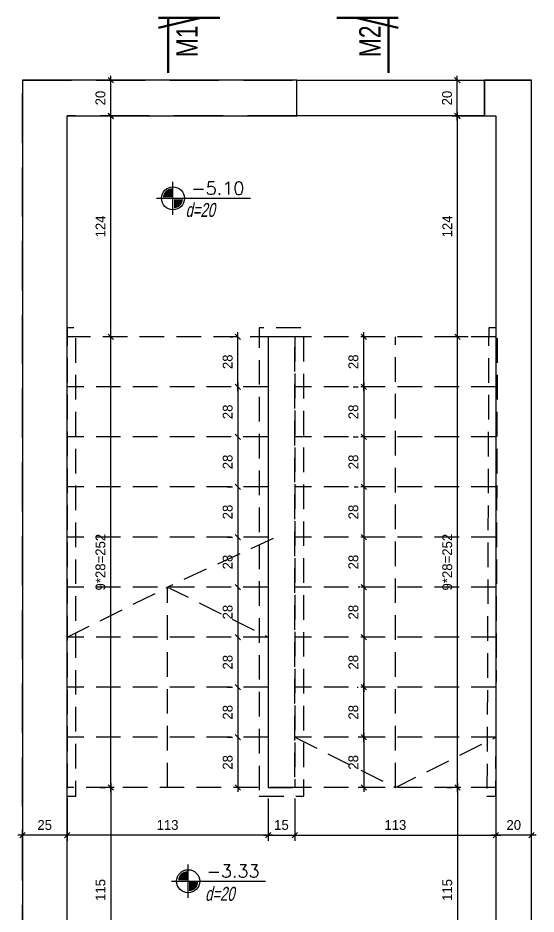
# Model space of a CAD drawing. Header units: inches. Extents: x -5298 to 11252, y 8210 to 22495.
# Drawn here: x 10150 to 10440, y 12737 to 13238 of the extents above; entities that cross this region are included whole.
import ezdxf
from ezdxf.enums import TextEntityAlignment as Align

# ---------------------------------------------------------------- set-up
doc = ezdxf.new("R2010")
doc.units = ezdxf.units.IN
doc.header["$LTSCALE"] = 55
doc.header["$MEASUREMENT"] = 0
doc.linetypes.add('DASHED2', pattern=[0.375, 0.25, -0.125])
doc.linetypes.add('HIDDEN', pattern=[0.375, 0.25, -0.125])
doc.layers.get('Defpoints').update_dxf_attribs({"color": 40})
for name, color, linetype in [('BEAM', 3, 'Continuous'), ('D7', 2, 'Continuous'), ('dim', 2, 'Continuous'), ('dim-50-v', 2, 'Continuous'), ('ENG_beton nifsak', 4, 'Continuous'), ('ENG_beton ole', 3, 'DASHED2'), ('V', 1, 'Continuous')]:
    doc.layers.add(name, color=color, linetype=linetype)
doc.layers.add('W', color=1, linetype='Continuous', lineweight=50)
doc.styles.add('AA', font='hebtxt', dxfattribs={"width": 0.8, "oblique": 8})
doc.styles.add('AD', font='oron')
doc.styles.add('HEBTXT', font='hebtxt-weld.shx')
doc.styles.add('ROMANS', font='romans')
doc.dimstyles.new('25', dxfattribs={"dimtxt": 5.5, "dimasz": 3, "dimexe": 3, "dimexo": 6, "dimgap": 3, "dimtad": 1, "dimdec": 0, "dimrnd": 0.5, "dimdsep": 46, "dimtxsty": 'HEBTXT', "dimblk1": 'OBLIQUE', "dimblk2": 'OBLIQUE', "dimsah": 1, "dimcen": 1, "dimdle": 2.5, "dimclre": 9, "dimclrt": 3, "dimadec": 0, "dimazin": 0, "dimtfac": 1, "dimtdec": 0, "dimtix": 1, "dimtmove": 2, "dimatfit": 3, "dimldrblk": 'OBLIQUE', "dimfxl": 1, "dimtolj": 1, "dimarcsym": 0})

# ---------------------------------------------------------------- blocks, each defined once
blk = doc.blocks.new('_OBLIQUE')
at = {"color": 0, "linetype": 'ByBlock'}
blk.add_line((-0.5, -0.5), (0.5, 0.5), dxfattribs=at)
blk = doc.blocks.new('*D1583')
at = {"layer": 'Defpoints', "color": 0, "linetype": 'Continuous', "transparency": 16777216}
for p in [(10396.18, 13060.11, 0), (10396.18, 13060.11), (10396.18, 12807.98)]:
    blk.add_point(p, dxfattribs=at)
at = {"layer": 'dim-50-v', "color": 0, "linetype": 'Continuous', "lineweight": -2, "transparency": 16777216}
blk.add_line((10396.18, 12805.48), (10396.18, 13062.61), dxfattribs=at)
at = {"layer": 'dim-50-v', "color": 9, "linetype": 'Continuous', "lineweight": -2, "transparency": 16777216}
for p, q in [((10402.18, 13060.11), (10399.18, 13060.11)), ((10390.18, 12807.98), (10393.18, 12807.98))]:
    blk.add_line(p, q, dxfattribs=at)
at = {"layer": 'dim-50-v', "color": 0, "linetype": 'Continuous', "lineweight": -2, "transparency": 16777216, "xscale": 3, "yscale": 3, "zscale": 3}
for p, rotation in [((10396.18, 13060.11), 90), ((10396.18, 12807.98), 270)]:
    blk.add_blockref('_OBLIQUE', p, dxfattribs=dict(at, rotation=rotation))
at = {"layer": 'dim-50-v', "color": 3, "linetype": 'Continuous', "transparency": 16777216, "insert": (10390.43, 12934.05), "char_height": 5.5, "attachment_point": 5, "rotation": 90, "style": 'HEBTXT'}
blk.add_mtext('\\A1;9*28=252', dxfattribs=at)
blk = doc.blocks.new('*D1584')
at = {"layer": 'Defpoints', "color": 0, "linetype": 'Continuous', "transparency": 16777216}
for p in [(10396.18, 13183.48), (10423.01, 13183.48, 0), (10406.05, 13060.11, 0)]:
    blk.add_point(p, dxfattribs=at)
at = {"layer": 'dim-50-v', "color": 0, "linetype": 'Continuous', "lineweight": -2, "transparency": 16777216}
blk.add_line((10396.18, 13057.61), (10396.18, 13185.98), dxfattribs=at)
at = {"layer": 'dim-50-v', "color": 9, "linetype": 'Continuous', "lineweight": -2, "transparency": 16777216}
for p, q in [((10417.01, 13183.48), (10393.18, 13183.48)), ((10400.05, 13060.11), (10393.18, 13060.11))]:
    blk.add_line(p, q, dxfattribs=at)
at = {"layer": 'dim-50-v', "color": 0, "linetype": 'Continuous', "lineweight": -2, "transparency": 16777216, "xscale": 3, "yscale": 3, "zscale": 3}
for p, rotation in [((10396.18, 13183.48), 90), ((10396.18, 13060.11), 270)]:
    blk.add_blockref('_OBLIQUE', p, dxfattribs=dict(at, rotation=rotation))
at = {"layer": 'dim-50-v', "color": 3, "linetype": 'Continuous', "transparency": 16777216, "insert": (10390.43, 13121.8), "char_height": 5.5, "attachment_point": 5, "rotation": 90, "style": 'HEBTXT'}
blk.add_mtext('\\A1;124', dxfattribs=at)
blk = doc.blocks.new('*D1585')
at = {"layer": 'Defpoints', "color": 0, "linetype": 'Continuous', "transparency": 16777216}
for p in [(10404.1, 12807.98, 0), (10396.18, 12693.48), (10409.1, 12693.48, 0)]:
    blk.add_point(p, dxfattribs=at)
at = {"layer": 'dim-50-v', "color": 0, "linetype": 'Continuous', "lineweight": -2, "transparency": 16777216}
blk.add_line((10396.18, 12810.48), (10396.18, 12690.98), dxfattribs=at)
at = {"layer": 'dim-50-v', "color": 9, "linetype": 'Continuous', "lineweight": -2, "transparency": 16777216}
for p, q in [((10398.1, 12807.98), (10393.18, 12807.98)), ((10403.1, 12693.48), (10393.18, 12693.48))]:
    blk.add_line(p, q, dxfattribs=at)
at = {"layer": 'dim-50-v', "color": 0, "linetype": 'Continuous', "lineweight": -2, "transparency": 16777216, "xscale": 3, "yscale": 3, "zscale": 3}
for p, rotation in [((10396.18, 12807.98), 90), ((10396.18, 12693.48), 270)]:
    blk.add_blockref('_OBLIQUE', p, dxfattribs=dict(at, rotation=rotation))
at = {"layer": 'dim-50-v', "color": 3, "linetype": 'Continuous', "transparency": 16777216, "insert": (10390.43, 12750.73), "char_height": 5.5, "attachment_point": 5, "rotation": 90, "style": 'HEBTXT'}
blk.add_mtext('\\A1;115', dxfattribs=at)
blk = doc.blocks.new('*D1586')
at = {"layer": 'Defpoints', "color": 0, "linetype": 'Continuous', "transparency": 16777216}
for p in [(10202.09, 13060.11, 0), (10202.09, 13060.11), (10202.09, 12807.98)]:
    blk.add_point(p, dxfattribs=at)
at = {"layer": 'dim-50-v', "color": 0, "linetype": 'Continuous', "lineweight": -2, "transparency": 16777216}
blk.add_line((10202.09, 12805.48), (10202.09, 13062.61), dxfattribs=at)
at = {"layer": 'dim-50-v', "color": 9, "linetype": 'Continuous', "lineweight": -2, "transparency": 16777216}
for p, q in [((10208.09, 13060.11), (10205.09, 13060.11)), ((10196.09, 12807.98), (10199.09, 12807.98))]:
    blk.add_line(p, q, dxfattribs=at)
at = {"layer": 'dim-50-v', "color": 0, "linetype": 'Continuous', "lineweight": -2, "transparency": 16777216, "xscale": 3, "yscale": 3, "zscale": 3}
for p, rotation in [((10202.09, 13060.11), 90), ((10202.09, 12807.98), 270)]:
    blk.add_blockref('_OBLIQUE', p, dxfattribs=dict(at, rotation=rotation))
at = {"layer": 'dim-50-v', "color": 3, "linetype": 'Continuous', "transparency": 16777216, "insert": (10196.34, 12934.05), "char_height": 5.5, "attachment_point": 5, "rotation": 90, "style": 'HEBTXT'}
blk.add_mtext('\\A1;9*28=252', dxfattribs=at)
blk = doc.blocks.new('*D1587')
at = {"layer": 'Defpoints', "color": 0, "linetype": 'Continuous', "transparency": 16777216}
for p in [(10202.09, 13183.48), (10228.92, 13183.48, 0), (10217.14, 13060.11, 0)]:
    blk.add_point(p, dxfattribs=at)
at = {"layer": 'dim-50-v', "color": 0, "linetype": 'Continuous', "lineweight": -2, "transparency": 16777216}
blk.add_line((10202.09, 13057.61), (10202.09, 13185.98), dxfattribs=at)
at = {"layer": 'dim-50-v', "color": 9, "linetype": 'Continuous', "lineweight": -2, "transparency": 16777216}
for p, q in [((10222.92, 13183.48), (10199.09, 13183.48)), ((10211.14, 13060.11), (10199.09, 13060.11))]:
    blk.add_line(p, q, dxfattribs=at)
at = {"layer": 'dim-50-v', "color": 0, "linetype": 'Continuous', "lineweight": -2, "transparency": 16777216, "xscale": 3, "yscale": 3, "zscale": 3}
for p, rotation in [((10202.09, 13183.48), 90), ((10202.09, 13060.11), 270)]:
    blk.add_blockref('_OBLIQUE', p, dxfattribs=dict(at, rotation=rotation))
at = {"layer": 'dim-50-v', "color": 3, "linetype": 'Continuous', "transparency": 16777216, "insert": (10196.34, 13121.8), "char_height": 5.5, "attachment_point": 5, "rotation": 90, "style": 'HEBTXT'}
blk.add_mtext('\\A1;124', dxfattribs=at)
blk = doc.blocks.new('*D1588')
at = {"layer": 'Defpoints', "color": 0, "linetype": 'Continuous', "transparency": 16777216}
for p in [(10210, 12807.98, 0), (10202.09, 12693.48), (10215.01, 12693.48, 0)]:
    blk.add_point(p, dxfattribs=at)
at = {"layer": 'dim-50-v', "color": 0, "linetype": 'Continuous', "lineweight": -2, "transparency": 16777216}
blk.add_line((10202.09, 12810.48), (10202.09, 12690.98), dxfattribs=at)
at = {"layer": 'dim-50-v', "color": 9, "linetype": 'Continuous', "lineweight": -2, "transparency": 16777216}
for p, q in [((10204, 12807.98), (10199.09, 12807.98)), ((10209.01, 12693.48), (10199.09, 12693.48))]:
    blk.add_line(p, q, dxfattribs=at)
at = {"layer": 'dim-50-v', "color": 0, "linetype": 'Continuous', "lineweight": -2, "transparency": 16777216, "xscale": 3, "yscale": 3, "zscale": 3}
for p, rotation in [((10202.09, 12807.98), 90), ((10202.09, 12693.48), 270)]:
    blk.add_blockref('_OBLIQUE', p, dxfattribs=dict(at, rotation=rotation))
at = {"layer": 'dim-50-v', "color": 3, "linetype": 'Continuous', "transparency": 16777216, "insert": (10196.34, 12750.73), "char_height": 5.5, "attachment_point": 5, "rotation": 90, "style": 'HEBTXT'}
blk.add_mtext('\\A1;115', dxfattribs=at)
blk = doc.blocks.new('*D1589')
at = {"layer": 'Defpoints', "color": 0, "linetype": 'Continuous', "transparency": 16777216}
for p in [(10177.62, 12807.98, 0), (10152.63, 12781.3), (10152.63, 12761.3)]:
    blk.add_point(p, dxfattribs=at)
at = {"layer": 'dim-50-v', "color": 9, "linetype": 'Continuous', "lineweight": -2, "transparency": 16777216}
for p, q in [((10177.62, 12801.98), (10177.62, 12778.3)), ((10152.63, 12767.3), (10152.63, 12784.3))]:
    blk.add_line(p, q, dxfattribs=at)
at = {"layer": 'dim-50-v', "color": 0, "linetype": 'Continuous', "lineweight": -2, "transparency": 16777216}
blk.add_line((10180.12, 12781.3), (10150.13, 12781.3), dxfattribs=at)
at = {"layer": 'dim-50-v', "color": 0, "linetype": 'Continuous', "lineweight": -2, "transparency": 16777216, "xscale": 3, "yscale": 3, "zscale": 3, "rotation": 180}
blk.add_blockref('_OBLIQUE', (10152.63, 12781.3), dxfattribs=at)
at = {"layer": 'dim-50-v', "color": 0, "linetype": 'Continuous', "lineweight": -2, "transparency": 16777216, "xscale": 3, "yscale": 3, "zscale": 3}
blk.add_blockref('_OBLIQUE', (10177.62, 12781.3), dxfattribs=at)
at = {"layer": 'dim-50-v', "color": 3, "linetype": 'Continuous', "transparency": 16777216, "insert": (10165.12, 12787.05), "char_height": 5.5, "attachment_point": 5, "style": 'HEBTXT'}
blk.add_mtext('\\A1;25', dxfattribs=at)
blk = doc.blocks.new('*D1590')
at = {"layer": 'Defpoints', "color": 0, "linetype": 'Continuous', "transparency": 16777216}
for p in [(10177.62, 12807.98, 0), (10290.12, 12807.98, 0), (10177.62, 12781.3)]:
    blk.add_point(p, dxfattribs=at)
at = {"layer": 'dim-50-v', "color": 9, "linetype": 'Continuous', "lineweight": -2, "transparency": 16777216}
for p, q in [((10177.62, 12801.98), (10177.62, 12778.3)), ((10290.12, 12801.98), (10290.12, 12778.3))]:
    blk.add_line(p, q, dxfattribs=at)
at = {"layer": 'dim-50-v', "color": 0, "linetype": 'Continuous', "lineweight": -2, "transparency": 16777216}
blk.add_line((10292.62, 12781.3), (10175.12, 12781.3), dxfattribs=at)
at = {"layer": 'dim-50-v', "color": 0, "linetype": 'Continuous', "lineweight": -2, "transparency": 16777216, "xscale": 3, "yscale": 3, "zscale": 3, "rotation": 180}
blk.add_blockref('_OBLIQUE', (10177.62, 12781.3), dxfattribs=at)
at = {"layer": 'dim-50-v', "color": 0, "linetype": 'Continuous', "lineweight": -2, "transparency": 16777216, "xscale": 3, "yscale": 3, "zscale": 3}
blk.add_blockref('_OBLIQUE', (10290.12, 12781.3), dxfattribs=at)
at = {"layer": 'dim-50-v', "color": 3, "linetype": 'Continuous', "transparency": 16777216, "insert": (10233.87, 12787.05), "char_height": 5.5, "attachment_point": 5, "style": 'HEBTXT'}
blk.add_mtext('\\A1;113', dxfattribs=at)
blk = doc.blocks.new('*D1591')
at = {"layer": 'Defpoints', "color": 0, "linetype": 'Continuous', "transparency": 16777216}
for p in [(10417.63, 12807.98, 0), (10417.63, 12781.3), (10437.63, 12761.3)]:
    blk.add_point(p, dxfattribs=at)
at = {"layer": 'dim-50-v', "color": 9, "linetype": 'Continuous', "lineweight": -2, "transparency": 16777216}
for p, q in [((10417.63, 12801.98), (10417.63, 12778.3)), ((10437.63, 12767.3), (10437.63, 12784.3))]:
    blk.add_line(p, q, dxfattribs=at)
at = {"layer": 'dim-50-v', "color": 0, "linetype": 'Continuous', "lineweight": -2, "transparency": 16777216}
blk.add_line((10440.13, 12781.3), (10415.13, 12781.3), dxfattribs=at)
at = {"layer": 'dim-50-v', "color": 0, "linetype": 'Continuous', "lineweight": -2, "transparency": 16777216, "xscale": 3, "yscale": 3, "zscale": 3, "rotation": 180}
blk.add_blockref('_OBLIQUE', (10417.63, 12781.3), dxfattribs=at)
at = {"layer": 'dim-50-v', "color": 0, "linetype": 'Continuous', "lineweight": -2, "transparency": 16777216, "xscale": 3, "yscale": 3, "zscale": 3}
blk.add_blockref('_OBLIQUE', (10437.63, 12781.3), dxfattribs=at)
at = {"layer": 'dim-50-v', "color": 3, "linetype": 'Continuous', "transparency": 16777216, "insert": (10427.63, 12787.05), "char_height": 5.5, "attachment_point": 5, "style": 'HEBTXT'}
blk.add_mtext('\\A1;20', dxfattribs=at)
blk = doc.blocks.new('*D1592')
at = {"layer": 'Defpoints', "color": 0, "linetype": 'Continuous', "transparency": 16777216}
for p in [(10290.12, 12807.98, 0), (10305.12, 12807.98, 0), (10305.12, 12781.3)]:
    blk.add_point(p, dxfattribs=at)
at = {"layer": 'dim-50-v', "color": 9, "linetype": 'Continuous', "lineweight": -2, "transparency": 16777216}
for p, q in [((10290.12, 12801.98), (10290.12, 12778.3)), ((10305.12, 12801.98), (10305.12, 12778.3))]:
    blk.add_line(p, q, dxfattribs=at)
at = {"layer": 'dim-50-v', "color": 0, "linetype": 'Continuous', "lineweight": -2, "transparency": 16777216}
blk.add_line((10287.62, 12781.3), (10307.62, 12781.3), dxfattribs=at)
at = {"layer": 'dim-50-v', "color": 0, "linetype": 'Continuous', "lineweight": -2, "transparency": 16777216, "xscale": 3, "yscale": 3, "zscale": 3, "rotation": 180}
blk.add_blockref('_OBLIQUE', (10290.12, 12781.3), dxfattribs=at)
at = {"layer": 'dim-50-v', "color": 0, "linetype": 'Continuous', "lineweight": -2, "transparency": 16777216, "xscale": 3, "yscale": 3, "zscale": 3}
blk.add_blockref('_OBLIQUE', (10305.12, 12781.3), dxfattribs=at)
at = {"layer": 'dim-50-v', "color": 3, "linetype": 'Continuous', "transparency": 16777216, "insert": (10297.62, 12787.05), "char_height": 5.5, "attachment_point": 5, "style": 'HEBTXT'}
blk.add_mtext('\\A1;15', dxfattribs=at)
blk = doc.blocks.new('*D1593')
at = {"layer": 'Defpoints', "color": 0, "linetype": 'Continuous', "transparency": 16777216}
for p in [(10305.12, 12807.98, 0), (10417.63, 12807.98, 0), (10417.63, 12781.3)]:
    blk.add_point(p, dxfattribs=at)
at = {"layer": 'dim-50-v', "color": 9, "linetype": 'Continuous', "lineweight": -2, "transparency": 16777216}
for p, q in [((10305.12, 12801.98), (10305.12, 12778.3)), ((10417.63, 12801.98), (10417.63, 12778.3))]:
    blk.add_line(p, q, dxfattribs=at)
at = {"layer": 'dim-50-v', "color": 0, "linetype": 'Continuous', "lineweight": -2, "transparency": 16777216}
blk.add_line((10302.62, 12781.3), (10420.13, 12781.3), dxfattribs=at)
at = {"layer": 'dim-50-v', "color": 0, "linetype": 'Continuous', "lineweight": -2, "transparency": 16777216, "xscale": 3, "yscale": 3, "zscale": 3, "rotation": 180}
blk.add_blockref('_OBLIQUE', (10305.12, 12781.3), dxfattribs=at)
at = {"layer": 'dim-50-v', "color": 0, "linetype": 'Continuous', "lineweight": -2, "transparency": 16777216, "xscale": 3, "yscale": 3, "zscale": 3}
blk.add_blockref('_OBLIQUE', (10417.63, 12781.3), dxfattribs=at)
at = {"layer": 'dim-50-v', "color": 3, "linetype": 'Continuous', "transparency": 16777216, "insert": (10361.37, 12787.05), "char_height": 5.5, "attachment_point": 5, "style": 'HEBTXT'}
blk.add_mtext('\\A1;113', dxfattribs=at)
blk = doc.blocks.new('*D1595')
at = {"layer": 'Defpoints', "color": 0, "linetype": 'Continuous', "transparency": 16777216}
for p in [(10202.09, 13203.61), (10207.12, 13203.61, 0), (10202.09, 13183.61, 0)]:
    blk.add_point(p, dxfattribs=at)
at = {"layer": 'dim-50-v', "color": 0, "linetype": 'Continuous', "lineweight": -2, "transparency": 16777216}
blk.add_line((10202.09, 13181.11), (10202.09, 13206.11), dxfattribs=at)
at = {"layer": 'dim-50-v', "color": 9, "linetype": 'Continuous', "lineweight": -2, "transparency": 16777216}
for p, q in [((10201.12, 13203.61), (10199.09, 13203.61)), ((10208.09, 13183.61), (10205.09, 13183.61))]:
    blk.add_line(p, q, dxfattribs=at)
at = {"layer": 'dim-50-v', "color": 0, "linetype": 'Continuous', "lineweight": -2, "transparency": 16777216, "xscale": 3, "yscale": 3, "zscale": 3}
for p, rotation in [((10202.09, 13203.61), 90), ((10202.09, 13183.61), 270)]:
    blk.add_blockref('_OBLIQUE', p, dxfattribs=dict(at, rotation=rotation))
at = {"layer": 'dim-50-v', "color": 3, "linetype": 'Continuous', "transparency": 16777216, "insert": (10196.34, 13193.61), "char_height": 5.5, "attachment_point": 5, "rotation": 90, "style": 'HEBTXT'}
blk.add_mtext('\\A1;20', dxfattribs=at)
blk = doc.blocks.new('*D1563')
at = {"layer": 'Defpoints', "color": 0, "linetype": 'Continuous', "transparency": 16777216}
for p in [(10272.86, 13032.11, 0), (10272.86, 13004.11, 0), (10273.28, 13004.11)]:
    blk.add_point(p, dxfattribs=at)
at = {"layer": 'dim-50-v', "color": 0, "linetype": 'Continuous', "lineweight": -2, "transparency": 16777216}
blk.add_line((10273.28, 13034.61), (10273.28, 13001.61), dxfattribs=at)
at = {"layer": 'dim-50-v', "color": 9, "linetype": 'Continuous', "lineweight": -2, "transparency": 16777216}
for p, q in [((10278.86, 13032.11), (10276.28, 13032.11)), ((10278.86, 13004.11), (10276.28, 13004.11))]:
    blk.add_line(p, q, dxfattribs=at)
at = {"layer": 'dim-50-v', "color": 0, "linetype": 'Continuous', "lineweight": -2, "transparency": 16777216, "xscale": 3, "yscale": 3, "zscale": 3}
for p, rotation in [((10273.28, 13032.11), 90), ((10273.28, 13004.11), 270)]:
    blk.add_blockref('_OBLIQUE', p, dxfattribs=dict(at, rotation=rotation))
at = {"layer": 'dim-50-v', "color": 3, "linetype": 'Continuous', "transparency": 16777216, "insert": (10267.53, 13018.11), "char_height": 5.5, "attachment_point": 5, "rotation": 90, "style": 'HEBTXT'}
blk.add_mtext('\\A1;28', dxfattribs=at)
blk = doc.blocks.new('*D1564')
at = {"layer": 'Defpoints', "color": 0, "linetype": 'Continuous', "transparency": 16777216}
for p in [(10272.86, 13004.11, 0), (10273.28, 12976.11, 0), (10273.28, 12976.11)]:
    blk.add_point(p, dxfattribs=at)
at = {"layer": 'dim-50-v', "color": 0, "linetype": 'Continuous', "lineweight": -2, "transparency": 16777216}
blk.add_line((10273.28, 13006.61), (10273.28, 12973.61), dxfattribs=at)
at = {"layer": 'dim-50-v', "color": 9, "linetype": 'Continuous', "lineweight": -2, "transparency": 16777216}
for p, q in [((10278.86, 13004.11), (10276.28, 13004.11)), ((10267.28, 12976.11), (10270.28, 12976.11))]:
    blk.add_line(p, q, dxfattribs=at)
at = {"layer": 'dim-50-v', "color": 0, "linetype": 'Continuous', "lineweight": -2, "transparency": 16777216, "xscale": 3, "yscale": 3, "zscale": 3}
for p, rotation in [((10273.28, 13004.11), 90), ((10273.28, 12976.11), 270)]:
    blk.add_blockref('_OBLIQUE', p, dxfattribs=dict(at, rotation=rotation))
at = {"layer": 'dim-50-v', "color": 3, "linetype": 'Continuous', "transparency": 16777216, "insert": (10267.53, 12990.11), "char_height": 5.5, "attachment_point": 5, "rotation": 90, "style": 'HEBTXT'}
blk.add_mtext('\\A1;28', dxfattribs=at)
blk = doc.blocks.new('*D1565')
at = {"layer": 'Defpoints', "color": 0, "linetype": 'Continuous', "transparency": 16777216}
for p in [(10273.28, 12976.11, 0), (10273.28, 12948.11, 0), (10273.28, 12948.11)]:
    blk.add_point(p, dxfattribs=at)
at = {"layer": 'dim-50-v', "color": 9, "linetype": 'Continuous', "lineweight": -2, "transparency": 16777216}
for p, q in [((10267.28, 12976.11), (10270.28, 12976.11)), ((10267.28, 12948.11), (10270.28, 12948.11))]:
    blk.add_line(p, q, dxfattribs=at)
at = {"layer": 'dim-50-v', "color": 0, "linetype": 'Continuous', "lineweight": -2, "transparency": 16777216}
blk.add_line((10273.28, 12978.61), (10273.28, 12945.61), dxfattribs=at)
at = {"layer": 'dim-50-v', "color": 0, "linetype": 'Continuous', "lineweight": -2, "transparency": 16777216, "xscale": 3, "yscale": 3, "zscale": 3}
for p, rotation in [((10273.28, 12976.11), 90), ((10273.28, 12948.11), 270)]:
    blk.add_blockref('_OBLIQUE', p, dxfattribs=dict(at, rotation=rotation))
at = {"layer": 'dim-50-v', "color": 3, "linetype": 'Continuous', "transparency": 16777216, "insert": (10267.53, 12962.11), "char_height": 5.5, "attachment_point": 5, "rotation": 90, "style": 'HEBTXT'}
blk.add_mtext('\\A1;28', dxfattribs=at)
blk = doc.blocks.new('*D1566')
at = {"layer": 'Defpoints', "color": 0, "linetype": 'Continuous', "transparency": 16777216}
for p in [(10273.28, 12948.11, 0), (10271.13, 12920.11, 0), (10273.28, 12920.11)]:
    blk.add_point(p, dxfattribs=at)
at = {"layer": 'dim-50-v', "color": 0, "linetype": 'Continuous', "lineweight": -2, "transparency": 16777216}
blk.add_line((10273.28, 12950.61), (10273.28, 12917.61), dxfattribs=at)
at = {"layer": 'dim-50-v', "color": 9, "linetype": 'Continuous', "lineweight": -2, "transparency": 16777216}
for p, q in [((10267.28, 12948.11), (10270.28, 12948.11)), ((10277.13, 12920.11), (10276.28, 12920.11))]:
    blk.add_line(p, q, dxfattribs=at)
at = {"layer": 'dim-50-v', "color": 0, "linetype": 'Continuous', "lineweight": -2, "transparency": 16777216, "xscale": 3, "yscale": 3, "zscale": 3}
for p, rotation in [((10273.28, 12948.11), 90), ((10273.28, 12920.11), 270)]:
    blk.add_blockref('_OBLIQUE', p, dxfattribs=dict(at, rotation=rotation))
at = {"layer": 'dim-50-v', "color": 3, "linetype": 'Continuous', "transparency": 16777216, "insert": (10267.53, 12934.11), "char_height": 5.5, "attachment_point": 5, "rotation": 90, "style": 'HEBTXT'}
blk.add_mtext('\\A1;28', dxfattribs=at)
blk = doc.blocks.new('*D1567')
at = {"layer": 'Defpoints', "color": 0, "linetype": 'Continuous', "transparency": 16777216}
for p in [(10271.13, 12920.11, 0), (10270.36, 12892.11, 0), (10273.28, 12892.11)]:
    blk.add_point(p, dxfattribs=at)
at = {"layer": 'dim-50-v', "color": 0, "linetype": 'Continuous', "lineweight": -2, "transparency": 16777216}
blk.add_line((10273.28, 12922.61), (10273.28, 12889.61), dxfattribs=at)
at = {"layer": 'dim-50-v', "color": 9, "linetype": 'Continuous', "lineweight": -2, "transparency": 16777216}
for p, q in [((10277.13, 12920.11), (10276.28, 12920.11)), ((10276.36, 12892.11), (10276.28, 12892.11))]:
    blk.add_line(p, q, dxfattribs=at)
at = {"layer": 'dim-50-v', "color": 0, "linetype": 'Continuous', "lineweight": -2, "transparency": 16777216, "xscale": 3, "yscale": 3, "zscale": 3}
for p, rotation in [((10273.28, 12920.11), 90), ((10273.28, 12892.11), 270)]:
    blk.add_blockref('_OBLIQUE', p, dxfattribs=dict(at, rotation=rotation))
at = {"layer": 'dim-50-v', "color": 3, "linetype": 'Continuous', "transparency": 16777216, "insert": (10267.53, 12906.11), "char_height": 5.5, "attachment_point": 5, "rotation": 90, "style": 'HEBTXT'}
blk.add_mtext('\\A1;28', dxfattribs=at)
blk = doc.blocks.new('*D1568')
at = {"layer": 'Defpoints', "color": 0, "linetype": 'Continuous', "transparency": 16777216}
for p in [(10270.36, 12892.11, 0), (10273.28, 12864.11, 0), (10273.28, 12864.11)]:
    blk.add_point(p, dxfattribs=at)
at = {"layer": 'dim-50-v', "color": 0, "linetype": 'Continuous', "lineweight": -2, "transparency": 16777216}
blk.add_line((10273.28, 12894.61), (10273.28, 12861.61), dxfattribs=at)
at = {"layer": 'dim-50-v', "color": 9, "linetype": 'Continuous', "lineweight": -2, "transparency": 16777216}
for p, q in [((10276.36, 12892.11), (10276.28, 12892.11)), ((10267.28, 12864.11), (10270.28, 12864.11))]:
    blk.add_line(p, q, dxfattribs=at)
at = {"layer": 'dim-50-v', "color": 0, "linetype": 'Continuous', "lineweight": -2, "transparency": 16777216, "xscale": 3, "yscale": 3, "zscale": 3}
for p, rotation in [((10273.28, 12892.11), 90), ((10273.28, 12864.11), 270)]:
    blk.add_blockref('_OBLIQUE', p, dxfattribs=dict(at, rotation=rotation))
at = {"layer": 'dim-50-v', "color": 3, "linetype": 'Continuous', "transparency": 16777216, "insert": (10267.53, 12878.11), "char_height": 5.5, "attachment_point": 5, "rotation": 90, "style": 'HEBTXT'}
blk.add_mtext('\\A1;28', dxfattribs=at)
blk = doc.blocks.new('*D1569')
at = {"layer": 'Defpoints', "color": 0, "linetype": 'Continuous', "transparency": 16777216}
for p in [(10273.28, 12864.11, 0), (10273.28, 12836.11, 0), (10273.28, 12836.11)]:
    blk.add_point(p, dxfattribs=at)
at = {"layer": 'dim-50-v', "color": 0, "linetype": 'Continuous', "lineweight": -2, "transparency": 16777216}
blk.add_line((10273.28, 12866.61), (10273.28, 12833.61), dxfattribs=at)
at = {"layer": 'dim-50-v', "color": 9, "linetype": 'Continuous', "lineweight": -2, "transparency": 16777216}
for p, q in [((10267.28, 12864.11), (10270.28, 12864.11)), ((10267.28, 12836.11), (10270.28, 12836.11))]:
    blk.add_line(p, q, dxfattribs=at)
at = {"layer": 'dim-50-v', "color": 0, "linetype": 'Continuous', "lineweight": -2, "transparency": 16777216, "xscale": 3, "yscale": 3, "zscale": 3}
for p, rotation in [((10273.28, 12864.11), 90), ((10273.28, 12836.11), 270)]:
    blk.add_blockref('_OBLIQUE', p, dxfattribs=dict(at, rotation=rotation))
at = {"layer": 'dim-50-v', "color": 3, "linetype": 'Continuous', "transparency": 16777216, "insert": (10267.53, 12850.11), "char_height": 5.5, "attachment_point": 5, "rotation": 90, "style": 'HEBTXT'}
blk.add_mtext('\\A1;28', dxfattribs=at)
blk = doc.blocks.new('*D1570')
at = {"layer": 'Defpoints', "color": 0, "linetype": 'Continuous', "transparency": 16777216}
for p in [(10273.28, 12836.11, 0), (10270.28, 12808.11, 0), (10273.28, 12808.11)]:
    blk.add_point(p, dxfattribs=at)
at = {"layer": 'dim-50-v', "color": 9, "linetype": 'Continuous', "lineweight": -2, "transparency": 16777216}
blk.add_line((10267.28, 12836.11), (10270.28, 12836.11), dxfattribs=at)
at = {"layer": 'dim-50-v', "color": 0, "linetype": 'Continuous', "lineweight": -2, "transparency": 16777216}
blk.add_line((10273.28, 12838.61), (10273.28, 12805.61), dxfattribs=at)
at = {"layer": 'dim-50-v', "color": 0, "linetype": 'Continuous', "lineweight": -2, "transparency": 16777216, "xscale": 3, "yscale": 3, "zscale": 3}
for p, rotation in [((10273.28, 12836.11), 90), ((10273.28, 12808.11), 270)]:
    blk.add_blockref('_OBLIQUE', p, dxfattribs=dict(at, rotation=rotation))
at = {"layer": 'dim-50-v', "color": 3, "linetype": 'Continuous', "transparency": 16777216, "insert": (10267.53, 12822.11), "char_height": 5.5, "attachment_point": 5, "rotation": 90, "style": 'HEBTXT'}
blk.add_mtext('\\A1;28', dxfattribs=at)
blk = doc.blocks.new('*D1571')
at = {"layer": 'Defpoints', "color": 0, "linetype": 'Continuous', "transparency": 16777216}
for p in [(10343.79, 13032.11, 0), (10343.64, 13004.11), (10343.79, 13004.11, 0)]:
    blk.add_point(p, dxfattribs=at)
at = {"layer": 'dim-50-v', "color": 9, "linetype": 'Continuous', "lineweight": -2, "transparency": 16777216}
for p, q in [((10337.79, 13032.11), (10340.64, 13032.11)), ((10337.79, 13004.11), (10340.64, 13004.11))]:
    blk.add_line(p, q, dxfattribs=at)
at = {"layer": 'dim-50-v', "color": 0, "linetype": 'Continuous', "lineweight": -2, "transparency": 16777216}
blk.add_line((10343.64, 13034.61), (10343.64, 13001.61), dxfattribs=at)
at = {"layer": 'dim-50-v', "color": 0, "linetype": 'Continuous', "lineweight": -2, "transparency": 16777216, "xscale": 3, "yscale": 3, "zscale": 3}
for p, rotation in [((10343.64, 13032.11), 90), ((10343.64, 13004.11), 270)]:
    blk.add_blockref('_OBLIQUE', p, dxfattribs=dict(at, rotation=rotation))
at = {"layer": 'dim-50-v', "color": 3, "linetype": 'Continuous', "transparency": 16777216, "insert": (10337.89, 13018.11), "char_height": 5.5, "attachment_point": 5, "rotation": 90, "style": 'HEBTXT'}
blk.add_mtext('\\A1;28', dxfattribs=at)
blk = doc.blocks.new('*D1572')
at = {"layer": 'Defpoints', "color": 0, "linetype": 'Continuous', "transparency": 16777216}
for p in [(10343.79, 13004.11, 0), (10343.64, 12976.11), (10344.38, 12976.11, 0)]:
    blk.add_point(p, dxfattribs=at)
at = {"layer": 'dim-50-v', "color": 0, "linetype": 'Continuous', "lineweight": -2, "transparency": 16777216}
blk.add_line((10343.64, 13006.61), (10343.64, 12973.61), dxfattribs=at)
at = {"layer": 'dim-50-v', "color": 9, "linetype": 'Continuous', "lineweight": -2, "transparency": 16777216}
for p, q in [((10337.79, 13004.11), (10340.64, 13004.11)), ((10338.38, 12976.11), (10340.64, 12976.11))]:
    blk.add_line(p, q, dxfattribs=at)
at = {"layer": 'dim-50-v', "color": 0, "linetype": 'Continuous', "lineweight": -2, "transparency": 16777216, "xscale": 3, "yscale": 3, "zscale": 3}
for p, rotation in [((10343.64, 13004.11), 90), ((10343.64, 12976.11), 270)]:
    blk.add_blockref('_OBLIQUE', p, dxfattribs=dict(at, rotation=rotation))
at = {"layer": 'dim-50-v', "color": 3, "linetype": 'Continuous', "transparency": 16777216, "insert": (10337.89, 12990.11), "char_height": 5.5, "attachment_point": 5, "rotation": 90, "style": 'HEBTXT'}
blk.add_mtext('\\A1;28', dxfattribs=at)
blk = doc.blocks.new('*D1573')
at = {"layer": 'Defpoints', "color": 0, "linetype": 'Continuous', "transparency": 16777216}
for p in [(10344.38, 12976.11, 0), (10343.64, 12948.11, 0), (10343.64, 12948.11)]:
    blk.add_point(p, dxfattribs=at)
at = {"layer": 'dim-50-v', "color": 9, "linetype": 'Continuous', "lineweight": -2, "transparency": 16777216}
for p, q in [((10338.38, 12976.11), (10340.64, 12976.11)), ((10349.64, 12948.11), (10346.64, 12948.11))]:
    blk.add_line(p, q, dxfattribs=at)
at = {"layer": 'dim-50-v', "color": 0, "linetype": 'Continuous', "lineweight": -2, "transparency": 16777216}
blk.add_line((10343.64, 12978.61), (10343.64, 12945.61), dxfattribs=at)
at = {"layer": 'dim-50-v', "color": 0, "linetype": 'Continuous', "lineweight": -2, "transparency": 16777216, "xscale": 3, "yscale": 3, "zscale": 3}
for p, rotation in [((10343.64, 12976.11), 90), ((10343.64, 12948.11), 270)]:
    blk.add_blockref('_OBLIQUE', p, dxfattribs=dict(at, rotation=rotation))
at = {"layer": 'dim-50-v', "color": 3, "linetype": 'Continuous', "transparency": 16777216, "insert": (10337.89, 12962.11), "char_height": 5.5, "attachment_point": 5, "rotation": 90, "style": 'HEBTXT'}
blk.add_mtext('\\A1;28', dxfattribs=at)
blk = doc.blocks.new('*D1574')
at = {"layer": 'Defpoints', "color": 0, "linetype": 'Continuous', "transparency": 16777216}
for p in [(10343.64, 12948.11, 0), (10343.64, 12920.11), (10347.45, 12920.11, 0)]:
    blk.add_point(p, dxfattribs=at)
at = {"layer": 'dim-50-v', "color": 0, "linetype": 'Continuous', "lineweight": -2, "transparency": 16777216}
blk.add_line((10343.64, 12950.61), (10343.64, 12917.61), dxfattribs=at)
at = {"layer": 'dim-50-v', "color": 9, "linetype": 'Continuous', "lineweight": -2, "transparency": 16777216}
for p, q in [((10349.64, 12948.11), (10346.64, 12948.11)), ((10341.45, 12920.11), (10340.64, 12920.11))]:
    blk.add_line(p, q, dxfattribs=at)
at = {"layer": 'dim-50-v', "color": 0, "linetype": 'Continuous', "lineweight": -2, "transparency": 16777216, "xscale": 3, "yscale": 3, "zscale": 3}
for p, rotation in [((10343.64, 12948.11), 90), ((10343.64, 12920.11), 270)]:
    blk.add_blockref('_OBLIQUE', p, dxfattribs=dict(at, rotation=rotation))
at = {"layer": 'dim-50-v', "color": 3, "linetype": 'Continuous', "transparency": 16777216, "insert": (10337.89, 12934.11), "char_height": 5.5, "attachment_point": 5, "rotation": 90, "style": 'HEBTXT'}
blk.add_mtext('\\A1;28', dxfattribs=at)
blk = doc.blocks.new('*D1575')
at = {"layer": 'Defpoints', "color": 0, "linetype": 'Continuous', "transparency": 16777216}
for p in [(10347.45, 12920.11, 0), (10343.64, 12892.11, 0), (10343.64, 12892.11)]:
    blk.add_point(p, dxfattribs=at)
at = {"layer": 'dim-50-v', "color": 0, "linetype": 'Continuous', "lineweight": -2, "transparency": 16777216}
blk.add_line((10343.64, 12922.61), (10343.64, 12889.61), dxfattribs=at)
at = {"layer": 'dim-50-v', "color": 9, "linetype": 'Continuous', "lineweight": -2, "transparency": 16777216}
for p, q in [((10341.45, 12920.11), (10340.64, 12920.11)), ((10349.64, 12892.11), (10346.64, 12892.11))]:
    blk.add_line(p, q, dxfattribs=at)
at = {"layer": 'dim-50-v', "color": 0, "linetype": 'Continuous', "lineweight": -2, "transparency": 16777216, "xscale": 3, "yscale": 3, "zscale": 3}
for p, rotation in [((10343.64, 12920.11), 90), ((10343.64, 12892.11), 270)]:
    blk.add_blockref('_OBLIQUE', p, dxfattribs=dict(at, rotation=rotation))
at = {"layer": 'dim-50-v', "color": 3, "linetype": 'Continuous', "transparency": 16777216, "insert": (10337.89, 12906.11), "char_height": 5.5, "attachment_point": 5, "rotation": 90, "style": 'HEBTXT'}
blk.add_mtext('\\A1;28', dxfattribs=at)
blk = doc.blocks.new('*D1576')
at = {"layer": 'Defpoints', "color": 0, "linetype": 'Continuous', "transparency": 16777216}
for p in [(10343.64, 12892.11, 0), (10343.64, 12864.11), (10345.95, 12864.11, 0)]:
    blk.add_point(p, dxfattribs=at)
at = {"layer": 'dim-50-v', "color": 0, "linetype": 'Continuous', "lineweight": -2, "transparency": 16777216}
blk.add_line((10343.64, 12894.61), (10343.64, 12861.61), dxfattribs=at)
at = {"layer": 'dim-50-v', "color": 9, "linetype": 'Continuous', "lineweight": -2, "transparency": 16777216}
for p, q in [((10349.64, 12892.11), (10346.64, 12892.11)), ((10339.95, 12864.11), (10340.64, 12864.11))]:
    blk.add_line(p, q, dxfattribs=at)
at = {"layer": 'dim-50-v', "color": 0, "linetype": 'Continuous', "lineweight": -2, "transparency": 16777216, "xscale": 3, "yscale": 3, "zscale": 3}
for p, rotation in [((10343.64, 12892.11), 90), ((10343.64, 12864.11), 270)]:
    blk.add_blockref('_OBLIQUE', p, dxfattribs=dict(at, rotation=rotation))
at = {"layer": 'dim-50-v', "color": 3, "linetype": 'Continuous', "transparency": 16777216, "insert": (10337.89, 12878.11), "char_height": 5.5, "attachment_point": 5, "rotation": 90, "style": 'HEBTXT'}
blk.add_mtext('\\A1;28', dxfattribs=at)
blk = doc.blocks.new('*D1577')
at = {"layer": 'Defpoints', "color": 0, "linetype": 'Continuous', "transparency": 16777216}
for p in [(10348.23, 12836.11, 0), (10343.64, 12808.11), (10348.17, 12808.11, 0)]:
    blk.add_point(p, dxfattribs=at)
at = {"layer": 'dim-50-v', "color": 9, "linetype": 'Continuous', "lineweight": -2, "transparency": 16777216}
for p, q in [((10342.23, 12836.11), (10340.64, 12836.11)), ((10342.17, 12808.11), (10340.64, 12808.11))]:
    blk.add_line(p, q, dxfattribs=at)
at = {"layer": 'dim-50-v', "color": 0, "linetype": 'Continuous', "lineweight": -2, "transparency": 16777216}
blk.add_line((10343.64, 12838.61), (10343.64, 12805.61), dxfattribs=at)
at = {"layer": 'dim-50-v', "color": 0, "linetype": 'Continuous', "lineweight": -2, "transparency": 16777216, "xscale": 3, "yscale": 3, "zscale": 3}
for p, rotation in [((10343.64, 12836.11), 90), ((10343.64, 12808.11), 270)]:
    blk.add_blockref('_OBLIQUE', p, dxfattribs=dict(at, rotation=rotation))
at = {"layer": 'dim-50-v', "color": 3, "linetype": 'Continuous', "transparency": 16777216, "insert": (10337.89, 12822.11), "char_height": 5.5, "attachment_point": 5, "rotation": 90, "style": 'HEBTXT'}
blk.add_mtext('\\A1;28', dxfattribs=at)
blk = doc.blocks.new('*D1578')
at = {"layer": 'Defpoints', "color": 0, "linetype": 'Continuous', "transparency": 16777216}
for p in [(10390.97, 13203.61), (10396.05, 13203.61), (10389.27, 13183.61, 0)]:
    blk.add_point(p, dxfattribs=at)
at = {"layer": 'dim-50-v', "color": 0, "linetype": 'Continuous', "lineweight": -2, "transparency": 16777216}
blk.add_line((10396.05, 13181.11), (10396.05, 13206.11), dxfattribs=at)
at = {"layer": 'dim-50-v', "color": 9, "linetype": 'Continuous', "lineweight": -2, "transparency": 16777216}
for p, q in [((10396.97, 13203.61), (10399.05, 13203.61)), ((10395.27, 13183.61), (10399.05, 13183.61))]:
    blk.add_line(p, q, dxfattribs=at)
at = {"layer": 'dim-50-v', "color": 0, "linetype": 'Continuous', "lineweight": -2, "transparency": 16777216, "xscale": 3, "yscale": 3, "zscale": 3}
for p, rotation in [((10396.05, 13203.61), 90), ((10396.05, 13183.61), 270)]:
    blk.add_blockref('_OBLIQUE', p, dxfattribs=dict(at, rotation=rotation))
at = {"layer": 'dim-50-v', "color": 3, "linetype": 'Continuous', "transparency": 16777216, "insert": (10390.3, 13193.61), "char_height": 5.5, "attachment_point": 5, "rotation": 90, "style": 'HEBTXT'}
blk.add_mtext('\\A1;20', dxfattribs=at)
blk = doc.blocks.new('*D1579')
at = {"layer": 'Defpoints', "color": 0, "linetype": 'Continuous', "transparency": 16777216}
for p in [(10343.64, 12864.11), (10343.64, 12864.11), (10348.23, 12836.11, 0)]:
    blk.add_point(p, dxfattribs=at)
at = {"layer": 'dim-50-v', "color": 0, "linetype": 'Continuous', "lineweight": -2, "transparency": 16777216}
blk.add_line((10343.64, 12833.61), (10343.64, 12866.61), dxfattribs=at)
at = {"layer": 'dim-50-v', "color": 9, "linetype": 'Continuous', "lineweight": -2, "transparency": 16777216}
for p, q in [((10349.64, 12864.11), (10346.64, 12864.11)), ((10342.23, 12836.11), (10340.64, 12836.11))]:
    blk.add_line(p, q, dxfattribs=at)
at = {"layer": 'dim-50-v', "color": 0, "linetype": 'Continuous', "lineweight": -2, "transparency": 16777216, "xscale": 3, "yscale": 3, "zscale": 3}
for p, rotation in [((10343.64, 12864.11), 90), ((10343.64, 12836.11), 270)]:
    blk.add_blockref('_OBLIQUE', p, dxfattribs=dict(at, rotation=rotation))
at = {"layer": 'dim-50-v', "color": 3, "linetype": 'Continuous', "transparency": 16777216, "insert": (10337.89, 12850.11), "char_height": 5.5, "attachment_point": 5, "rotation": 90, "style": 'HEBTXT'}
blk.add_mtext('\\A1;28', dxfattribs=at)
blk = doc.blocks.new('*D1597')
at = {"layer": 'Defpoints', "color": 0, "linetype": 'Continuous', "transparency": 16777216}
for p in [(10341.74, 13060.11, 0), (10343.64, 13060.11), (10343.79, 13032.11, 0)]:
    blk.add_point(p, dxfattribs=at)
at = {"layer": 'dim-50-v', "color": 0, "linetype": 'Continuous', "lineweight": -2, "transparency": 16777216}
blk.add_line((10343.64, 13029.61), (10343.64, 13062.61), dxfattribs=at)
at = {"layer": 'dim-50-v', "color": 9, "linetype": 'Continuous', "lineweight": -2, "transparency": 16777216}
for p, q in [((10347.74, 13060.11), (10346.64, 13060.11)), ((10337.79, 13032.11), (10340.64, 13032.11))]:
    blk.add_line(p, q, dxfattribs=at)
at = {"layer": 'dim-50-v', "color": 0, "linetype": 'Continuous', "lineweight": -2, "transparency": 16777216, "xscale": 3, "yscale": 3, "zscale": 3}
for p, rotation in [((10343.64, 13060.11), 90), ((10343.64, 13032.11), 270)]:
    blk.add_blockref('_OBLIQUE', p, dxfattribs=dict(at, rotation=rotation))
at = {"layer": 'dim-50-v', "color": 3, "linetype": 'Continuous', "transparency": 16777216, "insert": (10337.89, 13046.11), "char_height": 5.5, "attachment_point": 5, "rotation": 90, "style": 'HEBTXT'}
blk.add_mtext('\\A1;28', dxfattribs=at)
blk = doc.blocks.new('*D1598')
at = {"layer": 'Defpoints', "color": 0, "linetype": 'Continuous', "transparency": 16777216}
for p in [(10273.28, 13060.11), (10274.95, 13060.11, 0), (10272.86, 13032.11, 0)]:
    blk.add_point(p, dxfattribs=at)
at = {"layer": 'dim-50-v', "color": 0, "linetype": 'Continuous', "lineweight": -2, "transparency": 16777216}
blk.add_line((10273.28, 13029.61), (10273.28, 13062.61), dxfattribs=at)
at = {"layer": 'dim-50-v', "color": 9, "linetype": 'Continuous', "lineweight": -2, "transparency": 16777216}
for p, q in [((10268.95, 13060.11), (10270.28, 13060.11)), ((10278.86, 13032.11), (10276.28, 13032.11))]:
    blk.add_line(p, q, dxfattribs=at)
at = {"layer": 'dim-50-v', "color": 0, "linetype": 'Continuous', "lineweight": -2, "transparency": 16777216, "xscale": 3, "yscale": 3, "zscale": 3}
for p, rotation in [((10273.28, 13060.11), 90), ((10273.28, 13032.11), 270)]:
    blk.add_blockref('_OBLIQUE', p, dxfattribs=dict(at, rotation=rotation))
at = {"layer": 'dim-50-v', "color": 3, "linetype": 'Continuous', "transparency": 16777216, "insert": (10267.53, 13046.11), "char_height": 5.5, "attachment_point": 5, "rotation": 90, "style": 'HEBTXT'}
blk.add_mtext('\\A1;28', dxfattribs=at)
blk = doc.blocks.new('sdgfd')
at = {"layer": 'BEAM', "linetype": 'Continuous'}
blk.add_lwpolyline([(12009.59, 13427), (12114.59, 13427), (12114.59, 13407.02), (12009.59, 13407.02)], close=True, dxfattribs=at)
at = {"layer": 'ENG_beton nifsak', "ltscale": 5}
blk.add_lwpolyline([(12009.59, 13407.02), (12009.59, 13427), (11856.04, 13427), (11856.1, 12897.02), (12141.05, 12897.02), (12141.04, 13427.02), (12114.59, 13427.02), (12114.59, 13407.02), (12121.04, 13407.02), (12121.05, 12917.02), (11881.05, 12917.02), (11881.05, 13407)], close=True, dxfattribs=at)
blk = doc.blocks.new('PL')
at = {"linetype": 'ByBlock'}
for p, q in [((0, -0.258), (0, 0.258)), ((-0.258, 0), (1.204, 0))]:
    blk.add_line(p, q, dxfattribs=at)
at = {"color": 4, "const_width": 0.14}
for points in [[(-0.014, 0.084, 0.414214), (-0.084, 0.014, 1)], [(0.014, -0.084, 0.414214), (0.084, -0.014, 1)]]:
    blk.add_lwpolyline(points, format="xyb", dxfattribs=at)
at = {"linetype": 'ByBlock'}
blk.add_circle((0, 0), 0.179, dxfattribs=at)
at = {"style": 'ROMANS'}
blk.add_attdef('LEVEL', text='', height=0.2, dxfattribs=at).set_placement((0.698, 0.157), align=Align.MIDDLE)

msp = doc.modelspace()

# ---------------------------------------------------------------- linework, layer by layer
at = {"layer": 'BEAM', "color": 2, "linetype": 'Continuous'}
msp.add_lwpolyline([(10306.18, 13203.61), (10411.18, 13203.61), (10411.18, 13183.89), (10306.18, 13183.61)], close=True, dxfattribs=at)
at = {"layer": 'ENG_beton ole', "ltscale": 2}
for p, q in [((10152.63, 12673.61), (10152.63, 13203.61)), ((10152.63, 13203.61), (10306.18, 13203.61)), ((10411.18, 13203.61), (10437.63, 13203.61)), ((10437.63, 12673.61), (10437.63, 13203.61)), ((10306.17, 13183.59), (10177.62, 13183.59)), ((10177.63, 12693.61), (10177.63, 13183.61)), ((10177.63, 12693.61), (10177.63, 13183.61)), ((10306.18, 13183.61), (10177.63, 13183.61))]:
    msp.add_line(p, q, dxfattribs=at)
at = {"layer": 'ENG_beton ole', "ltscale": 2, "extrusion": (4.90799e-09, 1.6471e-17, 1), "elevation": 0}
for points in [[(10306.18, 13183.39), (10306.18, 13203.61)], [(10411.18, 13183.61), (10411.18, 13203.61)], [(10411.18, 13183.61), (10417.63, 13183.61), (10417.63, 12693.61)]]:
    msp.add_lwpolyline(points, dxfattribs=at)
at = {"layer": 'V', "linetype": 'HIDDEN'}
for p, q in [((10417.63, 13060.11, 0), (10177.63, 13060.11, 0)), ((10290.13, 13060.11, 0), (10290.13, 12808.11, 0)), ((10305.13, 13060.11, 0), (10290.13, 13060.11, 0)), ((10417.63, 13060.11, 0), (10305.13, 13060.11, 0)), ((10305.13, 13060.11, 0), (10305.13, 12808.11, 0)), ((10290.13, 13032.11, 0), (10177.63, 13032.11, 0)), ((10417.63, 13032.11, 0), (10305.13, 13032.11, 0)), ((10290.13, 13004.11, 0), (10177.63, 13004.11, 0)), ((10417.63, 13004.11, 0), (10305.13, 13004.11, 0)), ((10290.13, 12976.11, 0), (10177.63, 12976.11, 0)), ((10417.63, 12976.11, 0), (10305.13, 12976.11, 0)), ((10290.13, 12948.11, 0), (10177.63, 12948.11, 0)), ((10417.63, 12948.11, 0), (10305.13, 12948.11, 0)), ((10290.13, 12920.11, 0), (10177.63, 12920.11, 0)), ((10417.63, 12920.11, 0), (10305.13, 12920.11, 0)), ((10290.13, 12892.11, 0), (10177.63, 12892.11, 0)), ((10417.63, 12892.11, 0), (10305.13, 12892.11, 0)), ((10290.13, 12864.11, 0), (10177.63, 12864.11, 0)), ((10417.63, 12864.11, 0), (10305.13, 12864.11, 0)), ((10290.13, 12836.11, 0), (10177.63, 12836.11, 0)), ((10417.63, 12836.11, 0), (10305.13, 12836.11, 0)), ((10305.13, 12808.11, 0), (10177.63, 12808.11, 0)), ((10417.63, 12808.11, 0), (10305.13, 12808.11, 0))]:
    msp.add_line(p, q, dxfattribs=at)
at = {"layer": 'V', "linetype": 'HIDDEN', "elevation": 0, "flags": 128}
for points in [[(10177.63, 12803.11), (10182.63, 12803.11), (10182.63, 13065.11), (10177.63, 13065.11)], [(10285.13, 12803.11), (10310.13, 12803.11), (10310.13, 13065.11), (10285.13, 13065.11)], [(10412.63, 12803.11), (10417.63, 12803.11), (10418.6, 13065.02), (10413.6, 13065.02)], [(10290.13, 12808.11), (10305.13, 12808.11), (10305.13, 13060.11), (10290.13, 13060.11)]]:
    msp.add_lwpolyline(points, close=True, dxfattribs=at)
for points in [[(10361.38, 12808.11), (10361.38, 13060.11)], [(10293.02, 12947.35), (10233.88, 12920.11)], [(10177.63, 12892.11), (10233.88, 12920.11), (10290.13, 12892.11)], [(10233.88, 12808.11), (10233.88, 12920.11)], [(10305.13, 12836.11), (10361.38, 12808.11), (10417.63, 12836.11)]]:
    msp.add_lwpolyline(points, dxfattribs=at)
at = {"layer": 'W'}
for p, q in [((10252.51, 13238.42, 0), (10228.83, 13232.83, 0)), ((10228.83, 13238.42, 0), (10252.51, 13238.42, 0)), ((10339.35, 13238.42, 0), (10363.02, 13232.83, 0)), ((10363.02, 13238.42, 0), (10339.35, 13238.42, 0))]:
    msp.add_line(p, q, dxfattribs=at)
at = {"layer": 'W', "elevation": 0}
for points in [[(10234.24, 13207.75), (10234.24, 13238.42), (10263.21, 13238.42)], [(10357.61, 13207.75), (10357.61, 13238.42), (10328.64, 13238.42)]]:
    msp.add_lwpolyline(points, dxfattribs=at)

# ---------------------------------------------------------------- block references
at = {"layer": 'D7', "xscale": 36, "yscale": 36, "zscale": 36}
for p, values in [((10236.91, 13137.54), {'LEVEL': '-5.10'}), ((10245.41, 12755.64, 0), {'LEVEL': '-3.33'})]:
    msp.add_blockref('PL', p, dxfattribs=at).add_auto_attribs(values)
at = {"layer": 'dim', "color": 2, "linetype": 'Continuous'}
msp.add_blockref('sdgfd', (-1703.42, -223.41), dxfattribs=at)

# ---------------------------------------------------------------- texts
at = {"layer": 'D7', "style": 'AA', "oblique": 12, "width": 0.7}
for p in [(10243.97, 13127.12), (10254.94, 12744.67, 0)]:
    msp.add_text('d=20', height=7.8, dxfattribs=at).set_placement(p)
at = {"layer": 'W', "style": 'AD', "width": 0.8}
for s, p in [('M1', (10250.72, 13216.44, 0)), ('M2', (10353.08, 13216.44, 0))]:
    msp.add_text(s, height=11.953, rotation=90, dxfattribs=at).set_placement(p)

# ---------------------------------------------------------------- dimensions: what is measured, and where the dimension line sits
at = {"layer": 'dim-50-v', "linetype": 'Continuous'}
for base, p1, p2, picture, middle in [((10202.09, 13203.61, 0), (10202.09, 13183.61, 0), (10207.12, 13203.61, 0), '*D1595', (10196.34, 13193.61, 0)), ((10396.05, 13203.61, 0), (10389.27, 13183.61, 0), (10390.97, 13203.61, 0), '*D1578', (10390.3, 13193.61, 0)), ((10202.09, 13183.48, 0), (10217.14, 13060.11, 0), (10228.92, 13183.48, 0), '*D1587', (10196.34, 13121.8, 0)), ((10396.18, 13183.48, 0), (10406.05, 13060.11, 0), (10423.01, 13183.48, 0), '*D1584', (10390.43, 13121.8, 0)), ((10273.28, 13004.11, 0), (10272.86, 13032.11, 0), (10272.86, 13004.11, 0), '*D1563', (10267.53, 13018.11, 0)), ((10343.64, 13004.11, 0), (10343.79, 13032.11, 0), (10343.79, 13004.11, 0), '*D1571', (10337.89, 13018.11, 0)), ((10273.28, 12976.11, 0), (10272.86, 13004.11, 0), (10273.28, 12976.11, 0), '*D1564', (10267.53, 12990.11, 0)), ((10343.64, 12976.11, 0), (10343.79, 13004.11, 0), (10344.38, 12976.11, 0), '*D1572', (10337.89, 12990.11, 0)), ((10273.28, 12948.11, 0), (10273.28, 12976.11, 0), (10273.28, 12948.11, 0), '*D1565', (10267.53, 12962.11, 0)), ((10343.64, 12948.11, 0), (10344.38, 12976.11, 0), (10343.64, 12948.11, 0), '*D1573', (10337.89, 12962.11, 0)), ((10273.28, 12920.11, 0), (10273.28, 12948.11, 0), (10271.13, 12920.11, 0), '*D1566', (10267.53, 12934.11, 0)), ((10343.64, 12920.11, 0), (10343.64, 12948.11, 0), (10347.45, 12920.11, 0), '*D1574', (10337.89, 12934.11, 0)), ((10273.28, 12892.11, 0), (10271.13, 12920.11, 0), (10270.36, 12892.11, 0), '*D1567', (10267.53, 12906.11, 0)), ((10343.64, 12892.11, 0), (10347.45, 12920.11, 0), (10343.64, 12892.11, 0), '*D1575', (10337.89, 12906.11, 0)), ((10273.28, 12864.11, 0), (10270.36, 12892.11, 0), (10273.28, 12864.11, 0), '*D1568', (10267.53, 12878.11, 0)), ((10343.64, 12864.11, 0), (10343.64, 12892.11, 0), (10345.95, 12864.11, 0), '*D1576', (10337.89, 12878.11, 0)), ((10273.28, 12836.11, 0), (10273.28, 12864.11, 0), (10273.28, 12836.11, 0), '*D1569', (10267.53, 12850.11, 0)), ((10273.28, 12808.11, 0), (10273.28, 12836.11, 0), (10270.28, 12808.11, 0), '*D1570', (10267.53, 12822.11, 0)), ((10343.64, 12808.11, 0), (10348.23, 12836.11, 0), (10348.17, 12808.11, 0), '*D1577', (10337.89, 12822.11, 0)), ((10202.09, 12693.4845, 0), (10210.0049, 12807.9848, 0), (10215.0106, 12693.4845, 0), '*D1588', (10196.34, 12750.7346, 0)), ((10396.1834, 12693.4845, 0), (10404.0983, 12807.9848, 0), (10409.104, 12693.4845, 0), '*D1585', (10390.4334, 12750.7346, 0))]:
    dim = msp.add_linear_dim(base=base, p1=p1, p2=p2, angle=90, dimstyle='25', dxfattribs=at)
    dim.commit()
    dim.dimension.update_dxf_attribs({"geometry": picture, "text_midpoint": middle})
for base, p1, p2, picture, middle in [((10202.09, 13060.11, 0), (10202.09, 12807.98, 0), (10202.09, 13060.11, 0), '*D1586', (10196.34, 12934.05, 0)), ((10396.18, 13060.11, 0), (10396.18, 12807.98, 0), (10396.18, 13060.11, 0), '*D1583', (10390.43, 12934.05, 0))]:
    dim = msp.add_linear_dim(base=base, p1=p1, p2=p2, angle=90, text='9*28=252', dimstyle='25', dxfattribs=at)
    dim.commit()
    dim.dimension.update_dxf_attribs({"geometry": picture, "text_midpoint": middle})
at = {"layer": 'dim-50-v', "color": 2, "linetype": 'Continuous'}
for base, p1, p2, picture, middle in [((10273.28, 13060.11), (10272.86, 13032.11, 0), (10274.95, 13060.11, 0), '*D1598', (10267.53, 13046.11)), ((10343.64, 13060.11), (10343.79, 13032.11, 0), (10341.74, 13060.11, 0), '*D1597', (10337.89, 13046.11)), ((10343.64, 12864.11, 0), (10348.23, 12836.11, 0), (10343.64, 12864.11, 0), '*D1579', (10337.89, 12850.11, 0))]:
    dim = msp.add_linear_dim(base=base, p1=p1, p2=p2, angle=90, dimstyle='25', dxfattribs=at)
    dim.commit()
    dim.dimension.update_dxf_attribs({"geometry": picture, "text_midpoint": middle})
at = {"layer": 'dim-50-v', "linetype": 'Continuous'}
for base, p1, p2, picture, middle in [((10152.63, 12781.3, 0), (10177.62, 12807.98, 0), (10152.63, 12761.3, 0), '*D1589', (10165.12, 12787.05, 0)), ((10177.6224925, 12781.3042262, 0.0000002), (10290.1224921, 12807.9848079, 0.0000011), (10177.6224925, 12807.9848079, 0.0000007), '*D1590', (10233.8724923, 12787.0542262, 0.0000002)), ((10305.12, 12781.3, 0), (10290.12, 12807.98, 0), (10305.12, 12807.98, 0), '*D1592', (10297.62, 12787.05, 0)), ((10417.63, 12781.3, 0), (10305.12, 12807.98, 0), (10417.63, 12807.98, 0), '*D1593', (10361.37, 12787.05, 0)), ((10417.63, 12781.3, 0), (10437.63, 12761.3, 0), (10417.63, 12807.98, 0), '*D1591', (10427.63, 12787.05, 0))]:
    dim = msp.add_linear_dim(base=base, p1=p1, p2=p2, dimstyle='25', dxfattribs=at)
    dim.commit()
    dim.dimension.update_dxf_attribs({"geometry": picture, "text_midpoint": middle})

doc.saveas('drawing.dxf')
